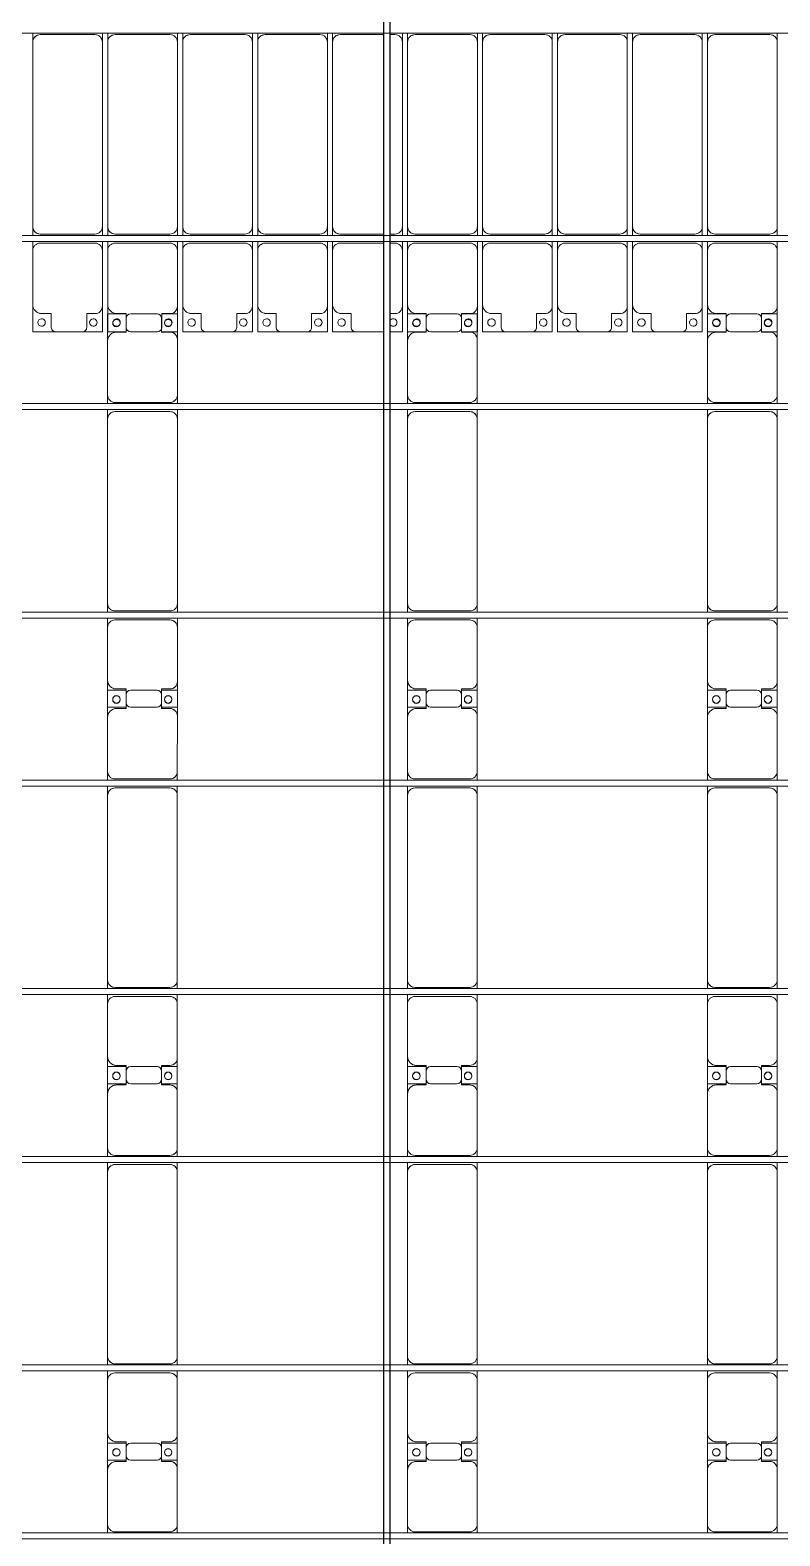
# Model space of a CAD drawing. Header units: millimetres. Extents: x -147246 to 112336, y -213734 to -86506.
# Drawn here: x -94865 to -89865, y -140885 to -130845 of the extents above; entities that cross this region are included whole.
import ezdxf

# ---------------------------------------------------------------- set-up
doc = ezdxf.new("R2010")
doc.units = ezdxf.units.MM
doc.layers.add('A-GENM', color=13, linetype='Continuous', lineweight=9)
doc.layers.add('S-BEAM', color=12, linetype='Continuous', lineweight=9)

# ---------------------------------------------------------------- blocks, each defined once
blk = doc.blocks.new('Dải phao đi lại kèm đỡ invester - DẢI PHAO ĐI LẠI-14853-BỐ TRÍ KHUNG KẾT CẤU BÈ PIN 05')
at = {"layer": 'A-GENM', "color": 7}
for p, q in [((45258, 620), (45258, 681)), ((45258, 620), (45258, -610)), ((45673, 670), (45308, 670)), ((45723, 681), (45723, 620)), ((45723, -610), (45723, 620)), ((45758, 620), (45758, 681)), ((45758, 620), (45758, -610)), ((46173, 670), (45808, 670)), ((46223, 681), (46223, 620)), ((46223, -610), (46223, 620)), ((46258, 620), (46258, 681)), ((46258, 620), (46258, -610)), ((46673, 670), (46308, 670)), ((46723, 681), (46723, 620)), ((46723, -610), (46723, 620)), ((46758, 620), (46758, 681)), ((46758, 620), (46758, -610)), ((47173, 670), (46808, 670)), ((47223, 681), (47223, 620)), ((47223, -610), (47223, 620)), ((47258, 620), (47258, 681)), ((47258, 620), (47258, -610)), ((47600, 670), (47308, 670)), ((47673, 670), (47640, 670)), ((47723, 681), (47723, 620)), ((47723, -610), (47723, 620)), ((47758, 620), (47758, 681)), ((47758, 620), (47758, -610)), ((48173, 670), (47808, 670)), ((48223, 681), (48223, 620)), ((48223, -610), (48223, 620)), ((48258, 620), (48258, 681)), ((48258, 620), (48258, -610)), ((48673, 670), (48308, 670)), ((48723, 681), (48723, 620)), ((48723, -610), (48723, 620)), ((48758, 620), (48758, 681)), ((48758, 620), (48758, -610)), ((49173, 670), (48808, 670)), ((49223, 681), (49223, 620)), ((49223, -610), (49223, 620)), ((49258, 620), (49258, 681)), ((49258, 620), (49258, -610)), ((49673, 670), (49308, 670)), ((49723, 681), (49723, 620)), ((49723, -610), (49723, 620)), ((49758, 620), (49758, 681)), ((49758, 620), (49758, -610)), ((50173, 670), (49808, 670)), ((50223, 681), (50223, 620)), ((50223, -610), (50223, 620)), ((45258, -669), (45258, -610)), ((45308, -660), (45673, -660)), ((45723, -610), (45723, -669)), ((45758, -669), (45758, -610)), ((45808, -660), (46173, -660)), ((46223, -610), (46223, -669)), ((46258, -669), (46258, -610)), ((46308, -660), (46673, -660)), ((46723, -610), (46723, -669)), ((46758, -669), (46758, -610)), ((46808, -660), (47173, -660)), ((47223, -610), (47223, -669)), ((47258, -669), (47258, -610)), ((47308, -660), (47600, -660)), ((47640, -660), (47673, -660)), ((47723, -610), (47723, -669)), ((47758, -669), (47758, -610)), ((47808, -660), (48173, -660)), ((48223, -610), (48223, -669)), ((48258, -669), (48258, -610)), ((48308, -660), (48673, -660)), ((48723, -610), (48723, -669)), ((48758, -669), (48758, -610)), ((48808, -660), (49173, -660)), ((49223, -610), (49223, -669)), ((49258, -669), (49258, -610)), ((49308, -660), (49673, -660)), ((49723, -610), (49723, -669)), ((49758, -669), (49758, -610)), ((49808, -660), (50173, -660)), ((50223, -610), (50223, -669)), ((45258, -770), (45258, -709)), ((45258, -770), (45258, -1130)), ((45673, -720), (45308, -720)), ((45723, -709), (45723, -770)), ((45723, -1140), (45723, -770)), ((45758, -770), (45758, -709)), ((45758, -770), (45758, -1130)), ((46173, -720), (45808, -720)), ((46223, -709), (46223, -770)), ((46223, -1140), (46223, -770)), ((46258, -770), (46258, -709)), ((46258, -770), (46258, -1130)), ((46673, -720), (46308, -720)), ((46723, -709), (46723, -770)), ((46723, -1140), (46723, -770)), ((46758, -770), (46758, -709)), ((46758, -770), (46758, -1130)), ((47173, -720), (46808, -720)), ((47223, -709), (47223, -770)), ((47223, -1140), (47223, -770)), ((47258, -770), (47258, -709)), ((47258, -770), (47258, -1130)), ((47600, -720), (47308, -720)), ((47673, -720), (47640, -720)), ((47723, -709), (47723, -770)), ((47723, -1140), (47723, -770)), ((47758, -770), (47758, -709)), ((47758, -770), (47758, -1130)), ((48173, -720), (47808, -720)), ((48223, -709), (48223, -770)), ((48223, -1140), (48223, -770)), ((48258, -770), (48258, -709)), ((48258, -770), (48258, -1130)), ((48673, -720), (48308, -720)), ((48723, -709), (48723, -770)), ((48723, -1140), (48723, -770)), ((48758, -770), (48758, -709)), ((48758, -770), (48758, -1130)), ((49173, -720), (48808, -720)), ((49223, -709), (49223, -770)), ((49223, -1140), (49223, -770)), ((49258, -770), (49258, -709)), ((49258, -770), (49258, -1130)), ((49673, -720), (49308, -720)), ((49723, -709), (49723, -770)), ((49723, -1140), (49723, -770)), ((49758, -770), (49758, -709)), ((49758, -770), (49758, -1130)), ((50173, -720), (49808, -720)), ((50223, -709), (50223, -770)), ((50223, -1140), (50223, -770)), ((45258, -1312), (45258, -1130)), ((45318, -1190), (45382, -1190)), ((45382, -1190), (45382, -1282)), ((45618, -1282), (45618, -1190)), ((45618, -1190), (45673, -1190)), ((45723, -1140), (45723, -1312)), ((45758, -1312), (45758, -1130)), ((45818, -1190), (45882, -1190)), ((45882, -1190), (45882, -1282)), ((46118, -1282), (46118, -1190)), ((46118, -1190), (46173, -1190)), ((46223, -1140), (46223, -1312)), ((46258, -1312), (46258, -1130)), ((46318, -1190), (46382, -1190)), ((46382, -1190), (46382, -1282)), ((46618, -1282), (46618, -1190)), ((46618, -1190), (46673, -1190)), ((46723, -1140), (46723, -1312)), ((46758, -1312), (46758, -1130)), ((46818, -1190), (46882, -1190)), ((46882, -1190), (46882, -1282)), ((47118, -1282), (47118, -1190)), ((47118, -1190), (47173, -1190)), ((47223, -1140), (47223, -1312)), ((47258, -1312), (47258, -1130)), ((47318, -1190), (47382, -1190)), ((47382, -1190), (47382, -1282)), ((47640, -1190), (47673, -1190)), ((47723, -1140), (47723, -1312)), ((47758, -1312), (47758, -1130)), ((47818, -1190), (47882, -1190)), ((47882, -1190), (47882, -1282)), ((48118, -1282), (48118, -1190)), ((48118, -1190), (48173, -1190)), ((48223, -1140), (48223, -1312)), ((48258, -1312), (48258, -1130)), ((48318, -1190), (48382, -1190)), ((48382, -1190), (48382, -1282)), ((48618, -1282), (48618, -1190)), ((48618, -1190), (48673, -1190)), ((48723, -1140), (48723, -1312)), ((48758, -1312), (48758, -1130)), ((48818, -1190), (48882, -1190)), ((48882, -1190), (48882, -1282)), ((49118, -1282), (49118, -1190)), ((49118, -1190), (49173, -1190)), ((49223, -1140), (49223, -1312)), ((49258, -1312), (49258, -1130)), ((49318, -1190), (49382, -1190)), ((49382, -1190), (49382, -1282)), ((49618, -1282), (49618, -1190)), ((49618, -1190), (49673, -1190)), ((49723, -1140), (49723, -1312)), ((49758, -1312), (49758, -1130)), ((49818, -1190), (49882, -1190)), ((49882, -1190), (49882, -1282)), ((50118, -1282), (50118, -1190)), ((50118, -1190), (50173, -1190)), ((50223, -1140), (50223, -1312)), ((45412, -1312), (45258, -1312)), ((45412, -1312), (45588, -1312)), ((45723, -1312), (45588, -1312)), ((45882, -1312), (45758, -1312)), ((45912, -1312), (46088, -1312)), ((46223, -1312), (46117, -1312)), ((46412, -1312), (46258, -1312)), ((46412, -1312), (46588, -1312)), ((46723, -1312), (46588, -1312)), ((46912, -1312), (46758, -1312)), ((46912, -1312), (47088, -1312)), ((47223, -1312), (47088, -1312)), ((47412, -1312), (47258, -1312)), ((47412, -1312), (47588, -1312)), ((47600, -1312), (47588, -1312)), ((47723, -1312), (47640, -1312)), ((47882, -1312), (47758, -1312)), ((47912, -1312), (48088, -1312)), ((48223, -1312), (48117, -1312)), ((48412, -1312), (48258, -1312)), ((48412, -1312), (48588, -1312)), ((48723, -1312), (48588, -1312)), ((48912, -1312), (48758, -1312)), ((48912, -1312), (49088, -1312)), ((49223, -1312), (49088, -1312)), ((49412, -1312), (49258, -1312)), ((49412, -1312), (49588, -1312)), ((49723, -1312), (49588, -1312)), ((49882, -1312), (49758, -1312)), ((49912, -1312), (50088, -1312)), ((50223, -1312), (50117, -1312))]:
    blk.add_line(p, q, dxfattribs=at)
for centre, radius, start, end in [((45308, 620), 50, 90, 180), ((45308, 620), 50, 90, 165), ((45673, 620), 50, 360, 90), ((45673, 620), 50, 360, 90), ((45808, 620), 50, 90, 180), ((45808, 620), 50, 90, 165), ((46173, 620), 50, 0, 90), ((46173, 620), 50, 0, 90), ((46308, 620), 50, 90, 180), ((46308, 620), 50, 90, 165), ((46673, 620), 50, 0, 90), ((46673, 620), 50, 0, 90), ((46808, 620), 50, 90, 180), ((46808, 620), 50, 90, 165), ((47173, 620), 50, 360, 90), ((47173, 620), 50, 360, 90), ((47308, 620), 50, 90, 180), ((47308, 620), 50, 90, 165), ((47673, 620), 50, 0, 90), ((47673, 620), 50, 0, 90), ((47808, 620), 50, 90, 180), ((47808, 620), 50, 90, 165), ((48173, 620), 50, 0, 90), ((48173, 620), 50, 0, 90), ((48308, 620), 50, 90, 180), ((48308, 620), 50, 120, 165), ((48308, 620), 50, 90, 115.771), ((48673, 620), 50, 0, 90), ((48673, 620), 50, 0, 90), ((48808, 620), 50, 90, 180), ((48808, 620), 50, 90, 165), ((49173, 620), 50, 0, 90), ((49173, 620), 50, 0, 90), ((49308, 620), 50, 90, 180), ((49308, 620), 50, 90, 165), ((49673, 620), 50, 360, 90), ((49673, 620), 50, 360, 90), ((49808, 620), 50, 90, 180), ((49808, 620), 50, 90, 165), ((50173, 620), 50, 0, 90), ((50173, 620), 50, 0, 90), ((45308, -610), 50, 180, 270), ((45308, -610), 50, 180, 255), ((45673, -610), 50, 270, 0), ((45673, -610), 50, 315, 0), ((45808, -610), 50, 180, 270), ((45808, -610), 50, 180, 255), ((46173, -610), 50, 270, 360), ((46173, -610), 50, 315, 360), ((46308, -610), 50, 180, 270), ((46308, -610), 50, 180, 255), ((46673, -610), 50, 270, 0), ((46673, -610), 50, 315, 0), ((46808, -610), 50, 180, 270), ((46808, -610), 50, 180, 255), ((47173, -610), 50, 270, 360), ((47173, -610), 50, 315, 360), ((47308, -610), 50, 180, 270), ((47308, -610), 50, 180, 255), ((47673, -610), 50, 270, 0), ((47673, -610), 50, 315, 0), ((47808, -610), 50, 180, 270), ((47808, -610), 50, 180, 255), ((48173, -610), 50, 270, 0), ((48173, -610), 50, 315, 0), ((48308, -610), 50, 180, 270), ((48308, -610), 50, 180, 255), ((48673, -610), 50, 270, 0), ((48673, -610), 50, 315, 0), ((48808, -610), 50, 180, 270), ((48808, -610), 50, 180, 255), ((49173, -610), 50, 270, 0), ((49173, -610), 50, 315, 0), ((49308, -610), 50, 180, 270), ((49308, -610), 50, 180, 255), ((49673, -610), 50, 270, 0), ((49673, -610), 50, 315, 0), ((49808, -610), 50, 180, 270), ((49808, -610), 50, 180, 255), ((50173, -610), 50, 270, 0), ((50173, -610), 50, 315, 0), ((45308, -770), 50, 90, 180), ((45308, -770), 50, 90, 135), ((45673, -770), 50, 0, 90), ((45673, -770), 50, 45, 90), ((45808, -770), 50, 90, 180), ((45808, -770), 50, 90, 135), ((46173, -770), 50, 360, 90), ((46173, -770), 50, 45, 90), ((46308, -770), 50, 90, 180), ((46308, -770), 50, 90, 135), ((46673, -770), 50, 360, 90), ((46673, -770), 50, 45, 90), ((46808, -770), 50, 90, 180), ((46808, -770), 50, 90, 135), ((47173, -770), 50, 360, 90), ((47173, -770), 50, 45, 90), ((47308, -770), 50, 90, 180), ((47308, -770), 50, 90, 135), ((47673, -770), 50, 360, 90), ((47673, -770), 50, 45, 90), ((47808, -770), 50, 90, 180), ((47808, -770), 50, 90, 135), ((48173, -770), 50, 0, 90), ((48173, -770), 50, 45, 90), ((48308, -770), 50, 90, 180), ((48308, -770), 50, 90, 135), ((48673, -770), 50, 0, 90), ((48673, -770), 50, 45, 90), ((48808, -770), 50, 90, 180), ((48808, -770), 50, 90, 135), ((49173, -770), 50, 0, 90), ((49173, -770), 50, 45, 90), ((49308, -770), 50, 90, 180), ((49308, -770), 50, 90, 135), ((49673, -770), 50, 360, 90), ((49673, -770), 50, 45, 90), ((49808, -770), 50, 90, 180), ((49808, -770), 50, 90, 135), ((50173, -770), 50, 0, 90), ((50173, -770), 50, 45, 90), ((45318, -1130), 60, 180, 270), ((45318, -1130), 60, 240, 270), ((45673, -1140), 50, 270, 360), ((45673, -1140), 50, 270, 315), ((45818, -1130), 60, 180, 270), ((45818, -1130), 60, 240, 270), ((46173, -1140), 50, 270, 360), ((46173, -1140), 50, 270, 315), ((46318, -1130), 60, 180, 270), ((46318, -1130), 60, 240, 270), ((46673, -1140), 50, 270, 0), ((46673, -1140), 50, 270, 315), ((46818, -1130), 60, 180, 270), ((46818, -1130), 60, 240, 270), ((47173, -1140), 50, 270, 360), ((47173, -1140), 50, 270, 315), ((47318, -1130), 60, 180, 270), ((47318, -1130), 60, 240, 270), ((47673, -1140), 50, 270, 0), ((47673, -1140), 50, 270, 315), ((47818, -1130), 60, 180, 270), ((47818, -1130), 60, 240, 270), ((48173, -1140), 50, 270, 0), ((48173, -1140), 50, 270, 315), ((48318, -1130), 60, 180, 270), ((48318, -1130), 60, 240, 270), ((48673, -1140), 50, 270, 0), ((48673, -1140), 50, 270, 315), ((48818, -1130), 60, 180, 270), ((48818, -1130), 60, 240, 270), ((49173, -1140), 50, 270, 0), ((49173, -1140), 50, 270, 315), ((49318, -1130), 60, 180, 270), ((49318, -1130), 60, 240, 270), ((49673, -1140), 50, 270, 360), ((49673, -1140), 50, 270, 315), ((49818, -1130), 60, 180, 270), ((49818, -1130), 60, 240, 270), ((50173, -1140), 50, 270, 0), ((50173, -1140), 50, 270, 315), ((45317, -1249), 25, 90, 270), ((45317, -1249), 25, 270, 90), ((45412, -1282), 30, 180, 270), ((45412, -1282), 30, 210, 270), ((45588, -1282), 30, 270, 0), ((45588, -1282), 30, 270, 330), ((45662, -1249), 25, 90, 270), ((45662, -1249), 25, 165, 180), ((45662, -1249), 25, 270, 90), ((45817, -1249), 25, 90, 270), ((45817, -1249), 25, 270, 90), ((45912, -1282), 30, 180, 270), ((46088, -1282), 30, 270, 360), ((46162, -1249), 25, 90, 270), ((46162, -1249), 25, 270, 90), ((46317, -1249), 25, 90, 270), ((46317, -1249), 25, 270, 90), ((46412, -1282), 30, 180, 270), ((46412, -1282), 30, 210, 270), ((46588, -1282), 30, 270, 360), ((46588, -1282), 30, 270, 330), ((46662, -1249), 25, 90, 270), ((46662, -1249), 25, 165, 180), ((46662, -1249), 25, 270, 90), ((46817, -1249), 25, 90, 270), ((46817, -1249), 25, 270, 90), ((46912, -1282), 30, 180, 270), ((46912, -1282), 30, 210, 270), ((47088, -1282), 30, 270, 0), ((47088, -1282), 30, 270, 330), ((47162, -1249), 25, 90, 270), ((47162, -1249), 25, 165, 180), ((47162, -1249), 25, 270, 90), ((47317, -1249), 25, 90, 270), ((47317, -1249), 25, 270, 90), ((47412, -1282), 30, 180, 270), ((47412, -1282), 30, 210, 270), ((47662, -1249), 25, 90, 150), ((47662, -1249), 25, 210, 270), ((47662, -1249), 25, 270, 90), ((47817, -1249), 25, 90, 270), ((47817, -1249), 25, 270, 90), ((47912, -1282), 30, 180, 270), ((48088, -1282), 30, 270, 0), ((48162, -1249), 25, 90, 270), ((48162, -1249), 25, 270, 90), ((48317, -1249), 25, 90, 270), ((48317, -1249), 25, 270, 90), ((48412, -1282), 30, 180, 270), ((48412, -1282), 30, 210, 270), ((48588, -1282), 30, 270, 0), ((48588, -1282), 30, 270, 330), ((48662, -1249), 25, 90, 270), ((48662, -1249), 25, 165, 180), ((48662, -1249), 25, 270, 90), ((48817, -1249), 25, 90, 270), ((48817, -1249), 25, 270, 90), ((48912, -1282), 30, 180, 270), ((48912, -1282), 30, 210, 270), ((49088, -1282), 30, 270, 0), ((49088, -1282), 30, 270, 330), ((49162, -1249), 25, 90, 270), ((49162, -1249), 25, 165, 180), ((49162, -1249), 25, 270, 90), ((49317, -1249), 25, 90, 270), ((49317, -1249), 25, 270, 90), ((49412, -1282), 30, 180, 270), ((49412, -1282), 30, 210, 270), ((49588, -1282), 30, 270, 0), ((49588, -1282), 30, 270, 330), ((49662, -1249), 25, 90, 270), ((49662, -1249), 25, 165, 180), ((49662, -1249), 25, 270, 90), ((49817, -1249), 25, 90, 270), ((49817, -1249), 25, 270, 90), ((49912, -1282), 30, 180, 270), ((50088, -1282), 30, 270, 0), ((50162, -1249), 25, 90, 270), ((50162, -1249), 25, 270, 90), ((47588, -1282), 30, 270, 285), ((47588, -1282), 30, 270, 285)]:
    blk.add_arc(centre, radius, start, end, dxfattribs=at)
blk = doc.blocks.new('Dầm C52 - Dầm C52-18775-BỐ TRÍ KHUNG KẾT CẤU BÈ PIN 05')
at = {"layer": 'S-BEAM', "color": 1}
blk.add_line((-74474, 20), (74474, 20), dxfattribs=at)
blk = doc.blocks.new('Dầm C52 - Dầm C52-18776-BỐ TRÍ KHUNG KẾT CẤU BÈ PIN 05')
at = {"layer": 'S-BEAM', "color": 1}
for p, q in [((-74474, 20), (74474, 20)), ((74474, -20), (-74474, -20))]:
    blk.add_line(p, q, dxfattribs=at)
blk = doc.blocks.new('Dầm C52 - Dầm C52-18777-BỐ TRÍ KHUNG KẾT CẤU BÈ PIN 05')
at = {"layer": 'S-BEAM', "color": 1}
for p, q in [((-74474, 20), (74474, 20)), ((74474, -20), (-74474, -20))]:
    blk.add_line(p, q, dxfattribs=at)
blk = doc.blocks.new('Dầm C52 - Dầm C52-18778-BỐ TRÍ KHUNG KẾT CẤU BÈ PIN 05')
at = {"layer": 'S-BEAM', "color": 1}
for p, q in [((-74474, 20), (74474, 20)), ((74474, -20), (-74474, -20))]:
    blk.add_line(p, q, dxfattribs=at)
blk = doc.blocks.new('Dầm C52 - Dầm C52-18779-BỐ TRÍ KHUNG KẾT CẤU BÈ PIN 05')
at = {"layer": 'S-BEAM', "color": 1}
for p, q in [((-74474, 20), (74474, 20)), ((74474, -20), (-74474, -20))]:
    blk.add_line(p, q, dxfattribs=at)
blk = doc.blocks.new('Dầm C52 - Hộp 40x60-25898-BỐ TRÍ KHUNG KẾT CẤU BÈ PIN 05')
at = {"layer": 'S-BEAM', "color": 3, "lineweight": 25}
for p, q in [((-55982, 20), (55982, 20)), ((55982, -20), (-55982, -20))]:
    blk.add_line(p, q, dxfattribs=at)
blk = doc.blocks.new('Dai phao do pin - DẢI PHAO ĐỠ PIN-V2-BỐ TRÍ KHUNG KẾT CẤU BÈ PIN 05')
at = {"layer": 'A-GENM', "color": 7}
for p, q in [((60953, 242), (61010, 242)), ((61370, 242), (61010, 242)), ((61370, 242), (61552, 242)), ((61438, 242), (61620, 242)), ((61438, 118), (61438, 242)), ((61552, 242), (61552, 118)), ((61970, 242), (61620, 242)), ((61970, 242), (62031, 242)), ((62073, 242), (62130, 242)), ((63360, 242), (62130, 242)), ((63360, 242), (63423, 242)), ((63463, 242), (63520, 242)), ((63880, 242), (63520, 242)), ((63880, 242), (64062, 242)), ((63948, 242), (64130, 242)), ((63948, 118), (63948, 242)), ((64062, 242), (64062, 118)), ((64480, 242), (64130, 242)), ((64480, 242), (64543, 242)), ((64583, 242), (64640, 242)), ((65870, 242), (64640, 242)), ((65870, 242), (65933, 242)), ((65973, 242), (66030, 242)), ((66390, 242), (66030, 242)), ((66390, 242), (66572, 242)), ((66458, 242), (66640, 242)), ((66458, 118), (66458, 242)), ((66572, 242), (66572, 118)), ((66990, 242), (66640, 242)), ((66990, 242), (67053, 242)), ((67093, 242), (67150, 242)), ((68380, 242), (67150, 242)), ((68380, 242), (68443, 242)), ((68483, 242), (68540, 242)), ((68900, 242), (68540, 242)), ((68900, 242), (69082, 242)), ((69082, 242), (69082, 118)), ((60960, 192), (60960, -173)), ((61430, 118), (61430, 182)), ((61522, 118), (61430, 118)), ((61560, 118), (61468, 118)), ((61560, 182), (61560, 118)), ((62020, -173), (62020, 192)), ((62080, 192), (62080, -173)), ((63410, -173), (63410, 192)), ((63470, 192), (63470, -173)), ((63940, 118), (63940, 182)), ((64032, 118), (63940, 118)), ((64070, 118), (63978, 118)), ((64070, 182), (64070, 118)), ((64530, -173), (64530, 192)), ((64590, 192), (64590, -173)), ((65920, -173), (65920, 192)), ((65980, 192), (65980, -173)), ((66450, 118), (66450, 182)), ((66542, 118), (66450, 118)), ((66580, 118), (66488, 118)), ((66580, 182), (66580, 118)), ((67040, -173), (67040, 192)), ((67100, 192), (67100, -173)), ((68430, -173), (68430, 192)), ((68490, 192), (68490, -173)), ((68960, 118), (68960, 182)), ((69052, 118), (68960, 118)), ((61438, 88), (61438, -88)), ((61552, -88), (61552, 88)), ((63948, 88), (63948, -88)), ((64062, -88), (64062, 88)), ((66458, 88), (66458, -88)), ((66572, -88), (66572, 88)), ((69082, -88), (69082, 88)), ((61430, -173), (61430, -118)), ((61430, -118), (61522, -118)), ((61438, -223), (61438, -118)), ((61468, -118), (61560, -118)), ((61552, -118), (61552, -223)), ((61560, -118), (61560, -173)), ((63940, -173), (63940, -118)), ((63940, -118), (64032, -118)), ((63948, -223), (63948, -118)), ((63978, -118), (64070, -118)), ((64062, -118), (64062, -223)), ((64070, -118), (64070, -173)), ((66450, -173), (66450, -118)), ((66450, -118), (66542, -118)), ((66458, -223), (66458, -118)), ((66488, -118), (66580, -118)), ((66572, -118), (66572, -223)), ((66580, -118), (66580, -173)), ((68960, -173), (68960, -118)), ((68960, -118), (69052, -118)), ((69082, -118), (69082, -223)), ((61010, -223), (60953, -223)), ((61010, -223), (61380, -223)), ((61552, -223), (61380, -223)), ((61610, -223), (61438, -223)), ((61610, -223), (61970, -223)), ((62031, -223), (61970, -223)), ((62130, -223), (62073, -223)), ((62130, -223), (63360, -223)), ((63423, -223), (63360, -223)), ((63520, -223), (63463, -223)), ((63520, -223), (63890, -223)), ((64062, -223), (63890, -223)), ((64120, -223), (63948, -223)), ((64120, -223), (64480, -223)), ((64543, -223), (64480, -223)), ((64640, -223), (64583, -223)), ((64640, -223), (65870, -223)), ((65933, -223), (65870, -223)), ((66030, -223), (65973, -223)), ((66030, -223), (66400, -223)), ((66572, -223), (66400, -223)), ((66630, -223), (66458, -223)), ((66630, -223), (66990, -223)), ((67053, -223), (66990, -223)), ((67150, -223), (67093, -223)), ((67150, -223), (68380, -223)), ((68443, -223), (68380, -223)), ((68540, -223), (68483, -223)), ((68540, -223), (68910, -223)), ((69082, -223), (68910, -223))]:
    blk.add_line(p, q, dxfattribs=at)
for centre, radius, start, end in [((61010, 192), 50, 90, 180), ((61010, 192), 50, 135, 180), ((61370, 182), 60, 0, 90), ((61370, 182), 60, 0, 30), ((61489, 183), 25, 360, 180), ((61491, 183), 25, 0, 180), ((61620, 182), 60, 90, 180), ((61620, 182), 60, 150, 180), ((61970, 192), 50, 0, 90), ((61970, 192), 50, 0, 45), ((62130, 192), 50, 90, 180), ((62130, 192), 50, 105, 180), ((63360, 192), 50, 360, 90), ((63360, 192), 50, 15, 90), ((63520, 192), 50, 90, 180), ((63520, 192), 50, 135, 180), ((63880, 182), 60, 0, 90), ((63880, 182), 60, 0, 30), ((63999, 183), 25, 0, 180), ((64001, 183), 25, 0, 180), ((64130, 182), 60, 90, 180), ((64130, 182), 60, 150, 180), ((64480, 192), 50, 0, 90), ((64480, 192), 50, 0, 45), ((64640, 192), 50, 90, 180), ((64640, 192), 50, 105, 180), ((65870, 192), 50, 0, 90), ((65870, 192), 50, 15, 90), ((66030, 192), 50, 90, 180), ((66030, 192), 50, 135, 180), ((66390, 182), 60, 0, 90), ((66390, 182), 60, 0, 30), ((66509, 183), 25, 360, 180), ((66511, 183), 25, 0, 180), ((66640, 182), 60, 90, 180), ((66640, 182), 60, 150, 180), ((66990, 192), 50, 0, 90), ((66990, 192), 50, 0, 45), ((67150, 192), 50, 90, 180), ((67150, 192), 50, 105, 180), ((68380, 192), 50, 360, 90), ((68380, 192), 50, 15, 90), ((68540, 192), 50, 90, 180), ((68540, 192), 50, 135, 180), ((68900, 182), 60, 0, 90), ((68900, 182), 60, 0, 30), ((69019, 183), 25, 0, 180), ((61468, 88), 30, 90, 180), ((61489, 183), 25, 180, 360), ((61491, 183), 25, 180, 0), ((61522, 88), 30, 0, 90), ((63978, 88), 30, 90, 180), ((63999, 183), 25, 180, 0), ((64001, 183), 25, 180, 0), ((64032, 88), 30, 0, 90), ((66488, 88), 30, 90, 180), ((66509, 183), 25, 180, 0), ((66511, 183), 25, 180, 0), ((66542, 88), 30, 0, 90), ((69019, 183), 25, 180, 0), ((69052, 88), 30, 0, 90), ((61468, -88), 30, 180, 270), ((61522, -88), 30, 270, 0), ((63978, -88), 30, 180, 270), ((64032, -88), 30, 270, 0), ((66488, -88), 30, 180, 270), ((66542, -88), 30, 270, 0), ((69052, -88), 30, 270, 0), ((61010, -173), 50, 180, 270), ((61010, -173), 50, 180, 225), ((61380, -173), 50, 270, 0), ((61380, -173), 50, 315, 0), ((61489, -162), 25, 0, 180), ((61489, -162), 25, 180, 360), ((61491, -162), 25, 0, 180), ((61491, -162), 25, 180, 0), ((61610, -173), 50, 180, 270), ((61610, -173), 50, 180, 225), ((61970, -173), 50, 270, 0), ((61970, -173), 50, 315, 0), ((62130, -173), 50, 180, 270), ((62130, -173), 50, 180, 270), ((63360, -173), 50, 270, 360), ((63360, -173), 50, 285, 360), ((63520, -173), 50, 180, 270), ((63520, -173), 50, 180, 225), ((63890, -173), 50, 270, 0), ((63890, -173), 50, 321.7749, 0), ((63999, -162), 25, 0, 180), ((63999, -162), 25, 180, 360), ((64001, -162), 25, 0, 180), ((64001, -162), 25, 180, 360), ((64120, -173), 50, 180, 270), ((64120, -173), 50, 180, 225), ((64480, -173), 50, 270, 0), ((64480, -173), 50, 315, 0), ((64640, -173), 50, 180, 270), ((64640, -173), 50, 180, 270), ((65870, -173), 50, 270, 0), ((65870, -173), 50, 285, 0), ((66030, -173), 50, 180, 270), ((66030, -173), 50, 180, 225), ((66400, -173), 50, 270, 0), ((66400, -173), 50, 315, 0), ((66509, -162), 25, 0, 180), ((66509, -162), 25, 180, 0), ((66511, -162), 25, 0, 180), ((66511, -162), 25, 180, 360), ((66630, -173), 50, 180, 270), ((66630, -173), 50, 180, 225), ((66990, -173), 50, 270, 0), ((66990, -173), 50, 315, 0), ((67150, -173), 50, 180, 270), ((67150, -173), 50, 180, 270), ((68380, -173), 50, 270, 360), ((68380, -173), 50, 285, 360), ((68540, -173), 50, 180, 270), ((68540, -173), 50, 180, 225), ((68910, -173), 50, 270, 360), ((68910, -173), 50, 315, 360), ((69019, -162), 25, 0, 180), ((69019, -162), 25, 180, 0)]:
    blk.add_arc(centre, radius, start, end, dxfattribs=at)
blk = doc.blocks.new('Dai phao do pin - DẢI PHAO ĐỠ PIN-V3-BỐ TRÍ KHUNG KẾT CẤU BÈ PIN 05')
at = {"layer": 'A-GENM', "color": 7}
for p, q in [((60953, 242), (61010, 242)), ((61370, 242), (61010, 242)), ((61370, 242), (61552, 242)), ((61438, 242), (61620, 242)), ((61438, 118), (61438, 242)), ((61552, 242), (61552, 118)), ((61970, 242), (61620, 242)), ((61970, 242), (62031, 242)), ((62073, 242), (62130, 242)), ((63360, 242), (62130, 242)), ((63360, 242), (63423, 242)), ((63463, 242), (63520, 242)), ((63880, 242), (63520, 242)), ((63880, 242), (64062, 242)), ((63948, 242), (64130, 242)), ((63948, 118), (63948, 242)), ((64062, 242), (64062, 118)), ((64480, 242), (64130, 242)), ((64480, 242), (64543, 242)), ((64583, 242), (64640, 242)), ((65870, 242), (64640, 242)), ((65870, 242), (65933, 242)), ((65973, 242), (66030, 242)), ((66390, 242), (66030, 242)), ((66390, 242), (66572, 242)), ((66458, 242), (66640, 242)), ((66458, 118), (66458, 242)), ((66572, 242), (66572, 118)), ((66990, 242), (66640, 242)), ((66990, 242), (67053, 242)), ((67093, 242), (67150, 242)), ((68380, 242), (67150, 242)), ((68380, 242), (68443, 242)), ((68483, 242), (68540, 242)), ((68900, 242), (68540, 242)), ((68900, 242), (69082, 242)), ((69082, 242), (69082, 118)), ((60960, 192), (60960, -173)), ((61430, 118), (61430, 182)), ((61522, 118), (61430, 118)), ((61560, 118), (61468, 118)), ((61560, 182), (61560, 118)), ((62020, -173), (62020, 192)), ((62080, 192), (62080, -173)), ((63410, -173), (63410, 192)), ((63470, 192), (63470, -173)), ((63940, 118), (63940, 182)), ((64032, 118), (63940, 118)), ((64070, 118), (63978, 118)), ((64070, 182), (64070, 118)), ((64530, -173), (64530, 192)), ((64590, 192), (64590, -173)), ((65920, -173), (65920, 192)), ((65980, 192), (65980, -173)), ((66450, 118), (66450, 182)), ((66542, 118), (66450, 118)), ((66580, 118), (66488, 118)), ((66580, 182), (66580, 118)), ((67040, -173), (67040, 192)), ((67100, 192), (67100, -173)), ((68430, -173), (68430, 192)), ((68490, 192), (68490, -173)), ((68960, 118), (68960, 182)), ((69052, 118), (68960, 118)), ((61438, 88), (61438, -88)), ((61552, -88), (61552, 88)), ((63948, 88), (63948, -88)), ((64062, -88), (64062, 88)), ((66458, 88), (66458, -88)), ((66572, -88), (66572, 88)), ((69082, -88), (69082, 88)), ((61430, -173), (61430, -118)), ((61430, -118), (61522, -118)), ((61438, -223), (61438, -118)), ((61468, -118), (61560, -118)), ((61552, -118), (61552, -223)), ((61560, -118), (61560, -173)), ((63940, -173), (63940, -118)), ((63940, -118), (64032, -118)), ((63948, -223), (63948, -118)), ((63978, -118), (64070, -118)), ((64062, -118), (64062, -223)), ((64070, -118), (64070, -173)), ((66450, -173), (66450, -118)), ((66450, -118), (66542, -118)), ((66458, -223), (66458, -118)), ((66488, -118), (66580, -118)), ((66572, -118), (66572, -223)), ((66580, -118), (66580, -173)), ((68960, -173), (68960, -118)), ((68960, -118), (69052, -118)), ((69082, -118), (69082, -223)), ((61010, -223), (60953, -223)), ((61010, -223), (61380, -223)), ((61552, -223), (61380, -223)), ((61610, -223), (61438, -223)), ((61610, -223), (61970, -223)), ((62031, -223), (61970, -223)), ((62130, -223), (62073, -223)), ((62130, -223), (63360, -223)), ((63423, -223), (63360, -223)), ((63520, -223), (63463, -223)), ((63520, -223), (63890, -223)), ((64062, -223), (63890, -223)), ((64120, -223), (63948, -223)), ((64120, -223), (64480, -223)), ((64543, -223), (64480, -223)), ((64640, -223), (64583, -223)), ((64640, -223), (65870, -223)), ((65933, -223), (65870, -223)), ((66030, -223), (65973, -223)), ((66030, -223), (66400, -223)), ((66572, -223), (66400, -223)), ((66630, -223), (66458, -223)), ((66630, -223), (66990, -223)), ((67053, -223), (66990, -223)), ((67150, -223), (67093, -223)), ((67150, -223), (68380, -223)), ((68443, -223), (68380, -223)), ((68540, -223), (68483, -223)), ((68540, -223), (68910, -223)), ((69082, -223), (68910, -223))]:
    blk.add_line(p, q, dxfattribs=at)
for centre, radius, start, end in [((61010, 192), 50, 90, 180), ((61010, 192), 50, 135, 180), ((61370, 182), 60, 0, 90), ((61370, 182), 60, 0, 30), ((61489, 183), 25, 360, 180), ((61491, 183), 25, 0, 180), ((61620, 182), 60, 90, 180), ((61620, 182), 60, 150, 180), ((61970, 192), 50, 0, 90), ((61970, 192), 50, 0, 45), ((62130, 192), 50, 90, 180), ((62130, 192), 50, 105, 180), ((63360, 192), 50, 360, 90), ((63360, 192), 50, 15, 90), ((63520, 192), 50, 90, 180), ((63520, 192), 50, 135, 180), ((63880, 182), 60, 0, 90), ((63880, 182), 60, 0, 30), ((63999, 183), 25, 0, 180), ((64001, 183), 25, 0, 180), ((64130, 182), 60, 90, 180), ((64130, 182), 60, 150, 180), ((64480, 192), 50, 0, 90), ((64480, 192), 50, 0, 45), ((64640, 192), 50, 90, 180), ((64640, 192), 50, 105, 180), ((65870, 192), 50, 0, 90), ((65870, 192), 50, 15, 90), ((66030, 192), 50, 90, 180), ((66030, 192), 50, 135, 180), ((66390, 182), 60, 0, 90), ((66390, 182), 60, 0, 30), ((66509, 183), 25, 360, 180), ((66511, 183), 25, 0, 180), ((66640, 182), 60, 90, 180), ((66640, 182), 60, 150, 180), ((66990, 192), 50, 0, 90), ((66990, 192), 50, 0, 45), ((67150, 192), 50, 90, 180), ((67150, 192), 50, 105, 180), ((68380, 192), 50, 360, 90), ((68380, 192), 50, 15, 90), ((68540, 192), 50, 90, 180), ((68540, 192), 50, 135, 180), ((68900, 182), 60, 0, 90), ((68900, 182), 60, 0, 30), ((69019, 183), 25, 0, 180), ((61468, 88), 30, 90, 180), ((61489, 183), 25, 180, 360), ((61491, 183), 25, 180, 0), ((61522, 88), 30, 0, 90), ((63978, 88), 30, 90, 180), ((63999, 183), 25, 180, 0), ((64001, 183), 25, 180, 0), ((64032, 88), 30, 0, 90), ((66488, 88), 30, 90, 180), ((66509, 183), 25, 180, 0), ((66511, 183), 25, 180, 0), ((66542, 88), 30, 0, 90), ((69019, 183), 25, 180, 0), ((69052, 88), 30, 0, 90), ((61468, -88), 30, 180, 270), ((61522, -88), 30, 270, 0), ((63978, -88), 30, 180, 270), ((64032, -88), 30, 270, 0), ((66488, -88), 30, 180, 270), ((66542, -88), 30, 270, 0), ((69052, -88), 30, 270, 0), ((61010, -173), 50, 180, 270), ((61010, -173), 50, 180, 225), ((61380, -173), 50, 270, 0), ((61380, -173), 50, 315, 0), ((61489, -162), 25, 0, 180), ((61489, -162), 25, 180, 360), ((61491, -162), 25, 0, 180), ((61491, -162), 25, 180, 0), ((61610, -173), 50, 180, 270), ((61610, -173), 50, 180, 225), ((61970, -173), 50, 270, 0), ((61970, -173), 50, 315, 0), ((62130, -173), 50, 180, 270), ((62130, -173), 50, 180, 270), ((63360, -173), 50, 270, 360), ((63360, -173), 50, 285, 360), ((63520, -173), 50, 180, 270), ((63520, -173), 50, 180, 225), ((63890, -173), 50, 270, 0), ((63890, -173), 50, 321.7908, 0), ((63999, -162), 25, 0, 180), ((63999, -162), 25, 180, 360), ((64001, -162), 25, 0, 180), ((64001, -162), 25, 180, 360), ((64120, -173), 50, 180, 270), ((64120, -173), 50, 180, 225), ((64480, -173), 50, 270, 0), ((64480, -173), 50, 315, 0), ((64640, -173), 50, 180, 270), ((64640, -173), 50, 180, 270), ((65870, -173), 50, 270, 0), ((65870, -173), 50, 285, 0), ((66030, -173), 50, 180, 270), ((66030, -173), 50, 180, 225), ((66400, -173), 50, 270, 0), ((66400, -173), 50, 315, 0), ((66509, -162), 25, 0, 180), ((66509, -162), 25, 180, 0), ((66511, -162), 25, 0, 180), ((66511, -162), 25, 180, 360), ((66630, -173), 50, 180, 270), ((66630, -173), 50, 180, 225), ((66990, -173), 50, 270, 0), ((66990, -173), 50, 315, 0), ((67150, -173), 50, 180, 270), ((67150, -173), 50, 180, 270), ((68380, -173), 50, 270, 360), ((68380, -173), 50, 285, 360), ((68540, -173), 50, 180, 270), ((68540, -173), 50, 180, 225), ((68910, -173), 50, 270, 360), ((68910, -173), 50, 315, 360), ((69019, -162), 25, 0, 180), ((69019, -162), 25, 180, 0)]:
    blk.add_arc(centre, radius, start, end, dxfattribs=at)
blk = doc.blocks.new('Dai phao do pin - DẢI PHAO ĐỠ PIN-V4-BỐ TRÍ KHUNG KẾT CẤU BÈ PIN 05')
at = {"layer": 'A-GENM', "color": 7}
for p, q in [((60953, 242), (61010, 242)), ((61370, 242), (61010, 242)), ((61370, 242), (61552, 242)), ((61438, 242), (61620, 242)), ((61438, 118), (61438, 242)), ((61552, 242), (61552, 118)), ((61970, 242), (61620, 242)), ((61970, 242), (62031, 242)), ((62073, 242), (62130, 242)), ((63360, 242), (62130, 242)), ((63360, 242), (63423, 242)), ((63463, 242), (63520, 242)), ((63880, 242), (63520, 242)), ((63880, 242), (64062, 242)), ((63948, 242), (64130, 242)), ((63948, 118), (63948, 242)), ((64062, 242), (64062, 118)), ((64480, 242), (64130, 242)), ((64480, 242), (64543, 242)), ((64583, 242), (64640, 242)), ((65870, 242), (64640, 242)), ((65870, 242), (65933, 242)), ((65973, 242), (66030, 242)), ((66390, 242), (66030, 242)), ((66390, 242), (66572, 242)), ((66458, 242), (66640, 242)), ((66458, 118), (66458, 242)), ((66572, 242), (66572, 118)), ((66990, 242), (66640, 242)), ((66990, 242), (67053, 242)), ((67093, 242), (67150, 242)), ((68380, 242), (67150, 242)), ((68380, 242), (68443, 242)), ((68483, 242), (68540, 242)), ((68900, 242), (68540, 242)), ((68900, 242), (69082, 242)), ((69082, 242), (69082, 118)), ((60960, 192), (60960, -173)), ((61430, 118), (61430, 182)), ((61522, 118), (61430, 118)), ((61560, 118), (61468, 118)), ((61560, 182), (61560, 118)), ((62020, -173), (62020, 192)), ((62080, 192), (62080, -173)), ((63410, -173), (63410, 192)), ((63470, 192), (63470, -173)), ((63940, 118), (63940, 182)), ((64032, 118), (63940, 118)), ((64070, 118), (63978, 118)), ((64070, 182), (64070, 118)), ((64530, -173), (64530, 192)), ((64590, 192), (64590, -173)), ((65920, -173), (65920, 192)), ((65980, 192), (65980, -173)), ((66450, 118), (66450, 182)), ((66542, 118), (66450, 118)), ((66580, 118), (66488, 118)), ((66580, 182), (66580, 118)), ((67040, -173), (67040, 192)), ((67100, 192), (67100, -173)), ((68430, -173), (68430, 192)), ((68490, 192), (68490, -173)), ((68960, 118), (68960, 182)), ((69052, 118), (68960, 118)), ((61438, 88), (61438, -88)), ((61552, -88), (61552, 88)), ((63948, 88), (63948, -88)), ((64062, -88), (64062, 88)), ((66458, 88), (66458, -88)), ((66572, -88), (66572, 88)), ((69082, -88), (69082, 88)), ((61430, -173), (61430, -118)), ((61430, -118), (61522, -118)), ((61438, -223), (61438, -118)), ((61468, -118), (61560, -118)), ((61552, -118), (61552, -223)), ((61560, -118), (61560, -173)), ((63940, -173), (63940, -118)), ((63940, -118), (64032, -118)), ((63948, -223), (63948, -118)), ((63978, -118), (64070, -118)), ((64062, -118), (64062, -223)), ((64070, -118), (64070, -173)), ((66450, -173), (66450, -118)), ((66450, -118), (66542, -118)), ((66458, -223), (66458, -118)), ((66488, -118), (66580, -118)), ((66572, -118), (66572, -223)), ((66580, -118), (66580, -173)), ((68960, -173), (68960, -118)), ((68960, -118), (69052, -118)), ((69082, -118), (69082, -223)), ((61010, -223), (60953, -223)), ((61010, -223), (61380, -223)), ((61552, -223), (61380, -223)), ((61610, -223), (61438, -223)), ((61610, -223), (61970, -223)), ((62031, -223), (61970, -223)), ((62130, -223), (62073, -223)), ((62130, -223), (63360, -223)), ((63423, -223), (63360, -223)), ((63520, -223), (63463, -223)), ((63520, -223), (63890, -223)), ((64062, -223), (63890, -223)), ((64120, -223), (63948, -223)), ((64120, -223), (64480, -223)), ((64543, -223), (64480, -223)), ((64640, -223), (64583, -223)), ((64640, -223), (65870, -223)), ((65933, -223), (65870, -223)), ((66030, -223), (65973, -223)), ((66030, -223), (66400, -223)), ((66572, -223), (66400, -223)), ((66630, -223), (66458, -223)), ((66630, -223), (66990, -223)), ((67053, -223), (66990, -223)), ((67150, -223), (67093, -223)), ((67150, -223), (68380, -223)), ((68443, -223), (68380, -223)), ((68540, -223), (68483, -223)), ((68540, -223), (68910, -223)), ((69082, -223), (68910, -223))]:
    blk.add_line(p, q, dxfattribs=at)
for centre, radius, start, end in [((61010, 192), 50, 90, 180), ((61010, 192), 50, 135, 180), ((61370, 182), 60, 0, 90), ((61370, 182), 60, 0, 30), ((61489, 183), 25, 360, 180), ((61491, 183), 25, 0, 180), ((61620, 182), 60, 90, 180), ((61620, 182), 60, 150, 180), ((61970, 192), 50, 0, 90), ((61970, 192), 50, 0, 45), ((62130, 192), 50, 90, 180), ((62130, 192), 50, 105, 180), ((63360, 192), 50, 360, 90), ((63360, 192), 50, 15, 90), ((63520, 192), 50, 90, 180), ((63520, 192), 50, 135, 180), ((63880, 182), 60, 0, 90), ((63880, 182), 60, 0, 30), ((63999, 183), 25, 0, 180), ((64001, 183), 25, 0, 180), ((64130, 182), 60, 90, 180), ((64130, 182), 60, 150, 180), ((64480, 192), 50, 0, 90), ((64480, 192), 50, 0, 45), ((64640, 192), 50, 90, 180), ((64640, 192), 50, 105, 180), ((65870, 192), 50, 0, 90), ((65870, 192), 50, 15, 90), ((66030, 192), 50, 90, 180), ((66030, 192), 50, 135, 180), ((66390, 182), 60, 0, 90), ((66390, 182), 60, 0, 30), ((66509, 183), 25, 360, 180), ((66511, 183), 25, 0, 180), ((66640, 182), 60, 90, 180), ((66640, 182), 60, 150, 180), ((66990, 192), 50, 0, 90), ((66990, 192), 50, 0, 45), ((67150, 192), 50, 90, 180), ((67150, 192), 50, 105, 180), ((68380, 192), 50, 360, 90), ((68380, 192), 50, 15, 90), ((68540, 192), 50, 90, 180), ((68540, 192), 50, 135, 180), ((68900, 182), 60, 0, 90), ((68900, 182), 60, 0, 30), ((69019, 183), 25, 0, 180), ((61468, 88), 30, 90, 180), ((61489, 183), 25, 180, 360), ((61491, 183), 25, 180, 0), ((61522, 88), 30, 0, 90), ((63978, 88), 30, 90, 180), ((63999, 183), 25, 180, 0), ((64001, 183), 25, 180, 0), ((64032, 88), 30, 0, 90), ((66488, 88), 30, 90, 180), ((66509, 183), 25, 180, 0), ((66511, 183), 25, 180, 0), ((66542, 88), 30, 0, 90), ((69019, 183), 25, 180, 0), ((69052, 88), 30, 0, 90), ((61468, -88), 30, 180, 270), ((61522, -88), 30, 270, 0), ((63978, -88), 30, 180, 270), ((64032, -88), 30, 270, 0), ((66488, -88), 30, 180, 270), ((66542, -88), 30, 270, 0), ((69052, -88), 30, 270, 0), ((61010, -173), 50, 180, 270), ((61010, -173), 50, 180, 225), ((61380, -173), 50, 270, 0), ((61380, -173), 50, 315, 0), ((61489, -162), 25, 0, 180), ((61489, -162), 25, 180, 360), ((61491, -162), 25, 0, 180), ((61491, -162), 25, 180, 0), ((61610, -173), 50, 180, 270), ((61610, -173), 50, 180, 225), ((61970, -173), 50, 270, 0), ((61970, -173), 50, 315, 0), ((62130, -173), 50, 180, 270), ((62130, -173), 50, 180, 270), ((63360, -173), 50, 270, 360), ((63360, -173), 50, 285, 360), ((63520, -173), 50, 180, 270), ((63520, -173), 50, 180, 225), ((63890, -173), 50, 270, 0), ((63890, -173), 50, 321.8067, 0), ((63999, -162), 25, 0, 180), ((63999, -162), 25, 180, 360), ((64001, -162), 25, 0, 180), ((64001, -162), 25, 180, 360), ((64120, -173), 50, 180, 270), ((64120, -173), 50, 180, 225), ((64480, -173), 50, 270, 0), ((64480, -173), 50, 315, 0), ((64640, -173), 50, 180, 270), ((64640, -173), 50, 180, 270), ((65870, -173), 50, 270, 0), ((65870, -173), 50, 285, 0), ((66030, -173), 50, 180, 270), ((66030, -173), 50, 180, 225), ((66400, -173), 50, 270, 0), ((66400, -173), 50, 315, 0), ((66509, -162), 25, 0, 180), ((66509, -162), 25, 180, 0), ((66511, -162), 25, 0, 180), ((66511, -162), 25, 180, 360), ((66630, -173), 50, 180, 270), ((66630, -173), 50, 180, 225), ((66990, -173), 50, 270, 0), ((66990, -173), 50, 315, 0), ((67150, -173), 50, 180, 270), ((67150, -173), 50, 180, 270), ((68380, -173), 50, 270, 360), ((68380, -173), 50, 285, 360), ((68540, -173), 50, 180, 270), ((68540, -173), 50, 180, 225), ((68910, -173), 50, 270, 360), ((68910, -173), 50, 315, 360), ((69019, -162), 25, 0, 180), ((69019, -162), 25, 180, 0)]:
    blk.add_arc(centre, radius, start, end, dxfattribs=at)
blk = doc.blocks.new('HOBANMONG_BEPIN 5_rvt-1-BỐ TRÍ KHUNG KẾT CẤU BÈ PIN 05')
at = {"layer": 'A-GENM', "color": 3, "lineweight": 25}
for name, p, rotation in [('Dải phao đi lại kèm đỡ invester - DẢI PHAO ĐI LẠI-14853-BỐ TRÍ KHUNG KẾT CẤU BÈ PIN 05', (-140105, -131545), 359.9997710135151), ('Dai phao do pin - DẢI PHAO ĐỠ PIN-V2-BỐ TRÍ KHUNG KẾT CẤU BÈ PIN 05', (-94106, -201818), 89.99977101252024), ('Dai phao do pin - DẢI PHAO ĐỠ PIN-V3-BỐ TRÍ KHUNG KẾT CẤU BÈ PIN 05', (-92106, -201818), 89.99977101252024), ('Dai phao do pin - DẢI PHAO ĐỠ PIN-V4-BỐ TRÍ KHUNG KẾT CẤU BÈ PIN 05', (-90106, -201818), 89.99977101252024)]:
    blk.add_blockref(name, p, dxfattribs=dict(at, rotation=rotation))
at = {"layer": 'S-BEAM', "color": 3, "lineweight": 25}
for name, p, rotation in [('Dầm C52 - Hộp 40x60-25898-BỐ TRÍ KHUNG KẾT CẤU BÈ PIN 05', (-92486, -148537), 269.9997710125197), ('Dầm C52 - Dầm C52-18775-BỐ TRÍ KHUNG KẾT CẤU BÈ PIN 05', (-66080, -130845), 179.9997710135151), ('Dầm C52 - Dầm C52-18776-BỐ TRÍ KHUNG KẾT CẤU BÈ PIN 05', (-66080, -132235), 179.9997710135151), ('Dầm C52 - Dầm C52-18776-BỐ TRÍ KHUNG KẾT CẤU BÈ PIN 05', (-66080, -133355), 179.9997710135151), ('Dầm C52 - Dầm C52-18777-BỐ TRÍ KHUNG KẾT CẤU BÈ PIN 05', (-66080, -134745), 179.9997710135151), ('Dầm C52 - Dầm C52-18777-BỐ TRÍ KHUNG KẾT CẤU BÈ PIN 05', (-66080, -135865), 179.9997710135151), ('Dầm C52 - Dầm C52-18778-BỐ TRÍ KHUNG KẾT CẤU BÈ PIN 05', (-66080, -137255), 179.9997710135151), ('Dầm C52 - Dầm C52-18778-BỐ TRÍ KHUNG KẾT CẤU BÈ PIN 05', (-66080, -138375), 179.9997710135151), ('Dầm C52 - Dầm C52-18779-BỐ TRÍ KHUNG KẾT CẤU BÈ PIN 05', (-66080, -139765), 179.9997710135151), ('Dầm C52 - Dầm C52-18779-BỐ TRÍ KHUNG KẾT CẤU BÈ PIN 05', (-66080, -140885), 179.9997710135151)]:
    blk.add_blockref(name, p, dxfattribs=dict(at, rotation=rotation))

msp = doc.modelspace()

# ---------------------------------------------------------------- block references
at = {"lineweight": 5}
msp.add_blockref('HOBANMONG_BEPIN 5_rvt-1-BỐ TRÍ KHUNG KẾT CẤU BÈ PIN 05', (0, 0), dxfattribs=at)

doc.saveas('drawing.dxf')
